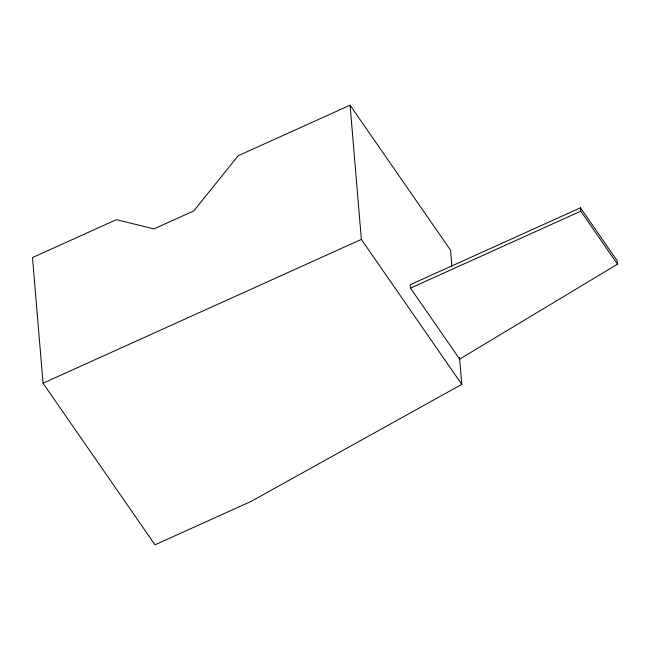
<?xml version="1.0" encoding="UTF-8"?>
<svg xmlns="http://www.w3.org/2000/svg" width="650" height="650" viewBox="0 0 650 650"><rect width="100%" height="100%" fill="white"/><g stroke="black" fill="none" stroke-linecap="round" stroke-linejoin="round"><path stroke-width="0.97" d="M617.5 264.184L459.664 359.109L410.475 288.104L410.191 284.741L580.491 207.805L617.216 260.812L617.5 264.184L580.775 211.177L580.491 207.805M459.526 357.427L461.784 384.369L251.119 501.394L155.009 544.814L43.046 383.199L32.5 257.562L116.423 219.651L154.018 228.889L193.773 210.925L238.152 155.756L350.09 105.186L450.515 250.153L451.872 266.248M43.046 383.199L361.359 239.403L350.09 105.186M410.475 288.104L580.775 211.177M361.359 239.403L461.784 384.369"/></g></svg>
